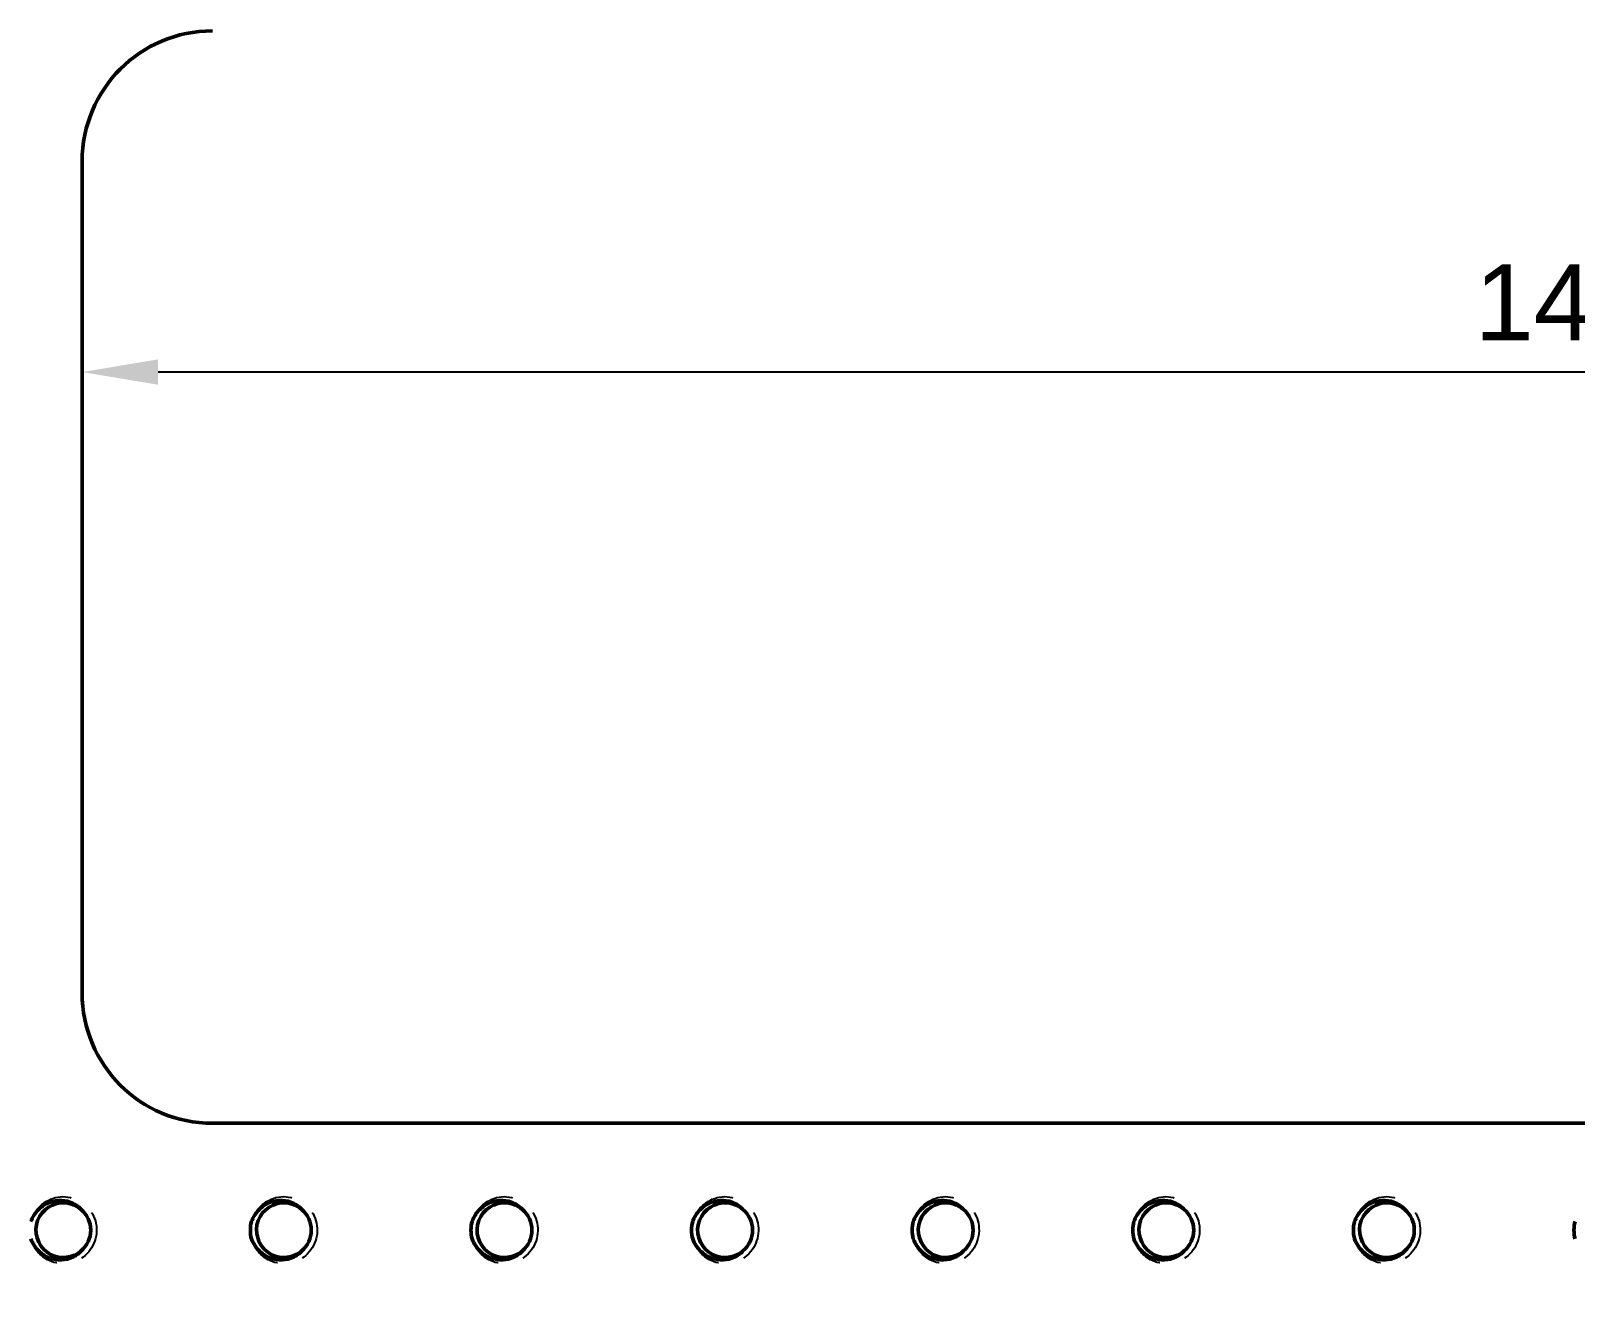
# Model space of a CAD drawing. Header units: millimetres. Extents: x 0 to 420, y 0 to 297.
# Drawn here: x 57.6 to 128.7, y 188.6 to 246.4 of the extents above; entities that cross this region are included whole.
import ezdxf

# ---------------------------------------------------------------- set-up
doc = ezdxf.new("R2010")
doc.units = ezdxf.units.MM
doc.header["$LTSCALE"] = 0.75
doc.linetypes.add('HIDDEN2', pattern=[4.7625, 3.175, -1.5875])
for name, color, linetype, lineweight in [('FD_Dimensions', 7, 'Continuous', 25), ('Hidden', 7, 'HIDDEN2', 25), ('Visible', 7, 'Continuous', 50)]:
    doc.layers.add(name, color=color, linetype=linetype, lineweight=lineweight)
doc.styles.get("Standard").update_dxf_attribs({"font": 'Arial.ttf'})
doc.dimstyles.new('Dim-ISO-25', dxfattribs={"dimtxt": 3.5, "dimasz": 3.5, "dimexe": 2.1, "dimexo": 2.1, "dimgap": 1.4, "dimtad": 1, "dimzin": 12, "dimdsep": 46, "dimtxsty": 'Standard', "dimcen": 0, "dimazin": 3, "dimtp": 0.1, "dimtm": 0.1, "dimtfac": 0.714286, "dimtmove": 0, "dimatfit": 3, "dimfxl": 1, "dimtzin": 12, "dimarcsym": 0})

# ---------------------------------------------------------------- blocks, each defined once
blk = doc.blocks.new('*D33')
at = {"layer": 'Defpoints', "color": 0, "transparency": 16777216}
for p in [(59.9859, 232.560144), (200.4859, 232.560144), (59.9859, 230.685995)]:
    blk.add_point(p, dxfattribs=at)
at = {"layer": 'FD_Dimensions', "color": 0, "lineweight": -2, "transparency": 16777216}
for p, q in [((59.9859, 230.460144), (59.9859, 228.585995)), ((196.9859, 230.685995), (63.4859, 230.685995)), ((200.4859, 230.460144), (200.4859, 228.585995))]:
    blk.add_line(p, q, dxfattribs=at)
at = {"layer": 'FD_Dimensions', "color": 0, "transparency": 16777216}
for points in [[(63.4859, 231.269328), (63.4859, 230.102661), (59.9859, 230.685995)], [(196.9859, 231.269328), (196.9859, 230.102661), (200.4859, 230.685995)]]:
    blk.add_solid(points, dxfattribs=at)
at = {"layer": 'FD_Dimensions', "color": 0, "transparency": 16777216, "insert": (130.2359, 233.873), "char_height": 3.5, "attachment_point": 5}
blk.add_mtext('140.5', dxfattribs=at)
blk = doc.blocks.new('*D34')
at = {"layer": 'Defpoints', "color": 0, "transparency": 16777216}
for p in [(214.4859, 266.395026), (298.415219, 266.395026), (59.9859, 137.795026)]:
    blk.add_point(p, dxfattribs=at)
at = {"layer": 'FD_Dimensions', "color": 0, "lineweight": -2, "transparency": 16777216}
for p, q in [((216.5859, 266.395026), (300.515219, 266.395026)), ((298.415219, 141.295026), (298.415219, 262.895026)), ((62.0859, 137.795026), (300.515219, 137.795026))]:
    blk.add_line(p, q, dxfattribs=at)
at = {"layer": 'FD_Dimensions', "color": 0, "transparency": 16777216}
for points in [[(297.831886, 262.895026), (298.998553, 262.895026), (298.415219, 266.395026)], [(297.831886, 141.295026), (298.998553, 141.295026), (298.415219, 137.795026)]]:
    blk.add_solid(points, dxfattribs=at)
at = {"layer": 'FD_Dimensions', "color": 0, "transparency": 16777216, "insert": (295.228214, 202.095026), "char_height": 3.5, "attachment_point": 5, "rotation": 90}
blk.add_mtext('128.6', dxfattribs=at)

msp = doc.modelspace()

# ---------------------------------------------------------------- linework, layer by layer
at = {"layer": 'Hidden'}
for points in [[(57.625, 191.574), (57.788, 192.181), (58.356, 192.658), (58.982, 192.712), (59.608, 192.767), (60.249, 192.396), (60.514, 191.827), (60.78, 191.258), (60.652, 190.529), (60.208, 190.085), (59.765, 189.641), (59.038, 189.511), (58.469, 189.774), (58.059, 189.963), (57.752, 190.346), (57.63, 190.779)], [(67.785, 191.574), (67.948, 192.181), (68.516, 192.658), (69.142, 192.712), (69.768, 192.767), (70.409, 192.396), (70.674, 191.827), (70.94, 191.258), (70.812, 190.529), (70.368, 190.085), (69.925, 189.641), (69.198, 189.511), (68.629, 189.774), (68.219, 189.963), (67.912, 190.346), (67.79, 190.779)], [(77.945, 191.574), (78.108, 192.181), (78.676, 192.658), (79.302, 192.712), (79.928, 192.767), (80.569, 192.396), (80.834, 191.827), (81.1, 191.258), (80.972, 190.529), (80.528, 190.085), (80.085, 189.641), (79.358, 189.511), (78.789, 189.774), (78.379, 189.963), (78.072, 190.346), (77.95, 190.779)], [(88.105, 191.574), (88.268, 192.181), (88.836, 192.658), (89.462, 192.712), (90.088, 192.767), (90.729, 192.396), (90.994, 191.827), (91.26, 191.258), (91.132, 190.529), (90.688, 190.085), (90.245, 189.641), (89.518, 189.511), (88.949, 189.774), (88.539, 189.963), (88.232, 190.346), (88.11, 190.779)], [(98.265, 191.574), (98.428, 192.181), (98.996, 192.658), (99.622, 192.712), (100.248, 192.767), (100.889, 192.396), (101.154, 191.827), (101.42, 191.258), (101.292, 190.529), (100.848, 190.085), (100.405, 189.641), (99.678, 189.511), (99.109, 189.774), (98.699, 189.963), (98.392, 190.346), (98.27, 190.779)], [(108.425, 191.574), (108.588, 192.181), (109.156, 192.658), (109.782, 192.712), (110.408, 192.767), (111.049, 192.396), (111.314, 191.827), (111.58, 191.258), (111.452, 190.529), (111.008, 190.085), (110.565, 189.641), (109.838, 189.511), (109.269, 189.774), (108.859, 189.963), (108.552, 190.346), (108.43, 190.779)], [(118.585, 191.574), (118.748, 192.181), (119.316, 192.658), (119.942, 192.712), (120.568, 192.767), (121.209, 192.396), (121.474, 191.827), (121.74, 191.258), (121.612, 190.529), (121.168, 190.085), (120.725, 189.641), (119.998, 189.511), (119.429, 189.774), (119.019, 189.963), (118.712, 190.346), (118.59, 190.779)]]:
    msp.add_open_spline(points, degree=3, knots=[14.3984, 14.3984, 14.3984, 14.3984, 15.621123, 15.621123, 15.621123, 16.842678, 16.842678, 16.842678, 18.063093, 18.063093, 18.063093, 19.282394, 19.282394, 19.282394, 20.159119, 20.159119, 20.159119, 20.159119], dxfattribs=at)
at = {"layer": 'Visible', "extrusion": (-1e-16, -1, 0)}
for p, q in [((59.986, 202.095), (59.986, 240.395)), ((194.486, 196.095), (65.986, 196.095))]:
    msp.add_line(p, q, dxfattribs=at)
at = {"layer": 'Visible', "extrusion": (0, 0, -1)}
for centre, radius, start, end in [((-65.986, 240.395), 6, 0, 90), ((-65.986, 202.095), 6, 270, 0), ((-59.116, 191.175), 1.264, 130.73783, 229.26217), ((-69.276, 191.175), 1.264, 130.73783, 229.26217), ((-79.436, 191.175), 1.264, 130.73783, 229.26217), ((-89.596, 191.175), 1.264, 130.73783, 229.26217), ((-99.756, 191.175), 1.264, 130.73783, 229.26217), ((-109.916, 191.175), 1.264, 130.73783, 229.26217), ((-120.076, 191.175), 1.264, 130.73783, 229.26217), ((-69.276, 191.175), 1.543, 345.03244, 14.96756), ((-79.436, 191.175), 1.543, 345.03244, 14.96756), ((-89.596, 191.175), 1.543, 345.03244, 14.96756), ((-99.756, 191.175), 1.543, 345.03244, 14.96756), ((-109.916, 191.175), 1.543, 345.03244, 14.96756), ((-120.076, 191.175), 1.543, 345.03244, 14.96756), ((-130.236, 191.175), 1.543, 345.03244, 14.96756)]:
    msp.add_arc(centre, radius, start, end, dxfattribs=at)
at = {"layer": 'Visible'}
for points, knots in [([(57.625, 191.574), (57.693, 191.758), (57.795, 191.929), (58.056, 192.214), (58.209, 192.328), (58.546, 192.487), (58.725, 192.533), (59.083, 192.552), (59.259, 192.527), (59.524, 192.434), (59.619, 192.388), (59.792, 192.274), (59.871, 192.208), (59.941, 192.133)], [0, 0, 0, 0, 0.0590387, 0.0590387, 0.1160334, 0.1160334, 0.1709834, 0.1709834, 0.2238878, 0.2238878, 0.2555052, 0.2555052, 0.2863474, 0.2863474, 0.2863474, 0.2863474]), ([(59.936, 192.126), (59.68, 192.343), (59.341, 192.464), (59.006, 192.435), (58.467, 192.388), (57.985, 191.957), (57.877, 191.428), (57.767, 190.889), (58.055, 190.294), (58.546, 190.046), (58.99, 189.822), (59.565, 189.893), (59.941, 190.217)], [-4.563611, -4.563611, -4.563611, -4.563611, -3.765408, -3.765408, -3.765408, -2.482862, -2.482862, -2.482862, -1.178357, -1.178357, -1.178357, 0, 0, 0, 0]), ([(67.785, 191.574), (67.853, 191.758), (67.955, 191.929), (68.216, 192.214), (68.369, 192.328), (68.706, 192.487), (68.885, 192.533), (69.243, 192.552), (69.419, 192.527), (69.684, 192.434), (69.779, 192.388), (69.952, 192.274), (70.031, 192.208), (70.101, 192.133)], [0, 0, 0, 0, 0.0590387, 0.0590387, 0.1160334, 0.1160334, 0.1709834, 0.1709834, 0.2238878, 0.2238878, 0.2555052, 0.2555052, 0.2863474, 0.2863474, 0.2863474, 0.2863474]), ([(70.096, 192.126), (69.84, 192.343), (69.501, 192.464), (69.166, 192.435), (68.627, 192.388), (68.145, 191.957), (68.037, 191.428), (67.927, 190.889), (68.215, 190.294), (68.706, 190.046), (69.15, 189.822), (69.725, 189.893), (70.101, 190.217)], [-4.563611, -4.563611, -4.563611, -4.563611, -3.765408, -3.765408, -3.765408, -2.482862, -2.482862, -2.482862, -1.178357, -1.178357, -1.178357, 0, 0, 0, 0]), ([(77.945, 191.574), (78.013, 191.758), (78.115, 191.929), (78.376, 192.214), (78.529, 192.328), (78.866, 192.487), (79.045, 192.533), (79.403, 192.552), (79.579, 192.527), (79.844, 192.434), (79.939, 192.388), (80.112, 192.274), (80.191, 192.208), (80.261, 192.133)], [0, 0, 0, 0, 0.0590387, 0.0590387, 0.1160334, 0.1160334, 0.1709834, 0.1709834, 0.2238878, 0.2238878, 0.2555052, 0.2555052, 0.2863474, 0.2863474, 0.2863474, 0.2863474]), ([(80.256, 192.126), (80, 192.343), (79.661, 192.464), (79.326, 192.435), (78.787, 192.388), (78.305, 191.957), (78.197, 191.428), (78.087, 190.889), (78.375, 190.294), (78.866, 190.046), (79.31, 189.822), (79.885, 189.893), (80.261, 190.217)], [-4.563611, -4.563611, -4.563611, -4.563611, -3.765408, -3.765408, -3.765408, -2.482862, -2.482862, -2.482862, -1.178357, -1.178357, -1.178357, 0, 0, 0, 0]), ([(88.105, 191.574), (88.173, 191.758), (88.275, 191.929), (88.536, 192.214), (88.689, 192.328), (89.026, 192.487), (89.205, 192.533), (89.563, 192.552), (89.739, 192.527), (90.004, 192.434), (90.099, 192.388), (90.272, 192.274), (90.351, 192.208), (90.421, 192.133)], [0, 0, 0, 0, 0.0590387, 0.0590387, 0.1160334, 0.1160334, 0.1709834, 0.1709834, 0.2238878, 0.2238878, 0.2555052, 0.2555052, 0.2863474, 0.2863474, 0.2863474, 0.2863474]), ([(90.416, 192.126), (90.16, 192.343), (89.821, 192.464), (89.486, 192.435), (88.947, 192.388), (88.465, 191.957), (88.357, 191.428), (88.247, 190.889), (88.535, 190.294), (89.026, 190.046), (89.47, 189.822), (90.045, 189.893), (90.421, 190.217)], [-4.563611, -4.563611, -4.563611, -4.563611, -3.765408, -3.765408, -3.765408, -2.482862, -2.482862, -2.482862, -1.178357, -1.178357, -1.178357, 0, 0, 0, 0]), ([(98.265, 191.574), (98.333, 191.758), (98.435, 191.929), (98.696, 192.214), (98.849, 192.328), (99.186, 192.487), (99.365, 192.533), (99.723, 192.552), (99.899, 192.527), (100.164, 192.434), (100.259, 192.388), (100.432, 192.274), (100.511, 192.208), (100.581, 192.133)], [0, 0, 0, 0, 0.0590387, 0.0590387, 0.1160334, 0.1160334, 0.1709834, 0.1709834, 0.2238878, 0.2238878, 0.2555052, 0.2555052, 0.2863474, 0.2863474, 0.2863474, 0.2863474]), ([(100.576, 192.126), (100.32, 192.343), (99.981, 192.464), (99.646, 192.435), (99.107, 192.388), (98.625, 191.957), (98.517, 191.428), (98.407, 190.889), (98.695, 190.294), (99.186, 190.046), (99.63, 189.822), (100.205, 189.893), (100.581, 190.217)], [-4.563611, -4.563611, -4.563611, -4.563611, -3.765408, -3.765408, -3.765408, -2.482862, -2.482862, -2.482862, -1.178357, -1.178357, -1.178357, 0, 0, 0, 0]), ([(108.425, 191.574), (108.493, 191.758), (108.595, 191.929), (108.856, 192.214), (109.009, 192.328), (109.346, 192.487), (109.525, 192.533), (109.883, 192.552), (110.059, 192.527), (110.324, 192.434), (110.419, 192.388), (110.592, 192.274), (110.671, 192.208), (110.741, 192.133)], [0, 0, 0, 0, 0.0590387, 0.0590387, 0.1160334, 0.1160334, 0.1709834, 0.1709834, 0.2238878, 0.2238878, 0.2555052, 0.2555052, 0.2863474, 0.2863474, 0.2863474, 0.2863474]), ([(110.736, 192.126), (110.48, 192.343), (110.141, 192.464), (109.806, 192.435), (109.267, 192.388), (108.785, 191.957), (108.677, 191.428), (108.567, 190.889), (108.855, 190.294), (109.346, 190.046), (109.79, 189.822), (110.365, 189.893), (110.741, 190.217)], [-4.563611, -4.563611, -4.563611, -4.563611, -3.765408, -3.765408, -3.765408, -2.482862, -2.482862, -2.482862, -1.178357, -1.178357, -1.178357, 0, 0, 0, 0]), ([(118.585, 191.574), (118.653, 191.758), (118.755, 191.929), (119.016, 192.214), (119.169, 192.328), (119.506, 192.487), (119.685, 192.533), (120.043, 192.552), (120.219, 192.527), (120.484, 192.434), (120.579, 192.388), (120.752, 192.274), (120.831, 192.208), (120.901, 192.133)], [0, 0, 0, 0, 0.0590387, 0.0590387, 0.1160334, 0.1160334, 0.1709834, 0.1709834, 0.2238878, 0.2238878, 0.2555052, 0.2555052, 0.2863474, 0.2863474, 0.2863474, 0.2863474]), ([(120.896, 192.126), (120.64, 192.343), (120.301, 192.464), (119.966, 192.435), (119.427, 192.388), (118.945, 191.957), (118.837, 191.428), (118.727, 190.889), (119.015, 190.294), (119.506, 190.046), (119.95, 189.822), (120.525, 189.893), (120.901, 190.217)], [-4.563611, -4.563611, -4.563611, -4.563611, -3.765408, -3.765408, -3.765408, -2.482862, -2.482862, -2.482862, -1.178357, -1.178357, -1.178357, 0, 0, 0, 0]), ([(59.941, 190.217), (59.827, 190.095), (59.69, 189.997), (59.38, 189.854), (59.209, 189.814), (58.854, 189.799), (58.674, 189.828), (58.327, 189.954), (58.165, 190.052), (57.937, 190.259), (57.858, 190.351), (57.723, 190.552), (57.667, 190.661), (57.625, 190.777)], [0, 0, 0, 0, 0.050111, 0.050111, 0.1022615, 0.1022615, 0.1564505, 0.1564505, 0.2126771, 0.2126771, 0.2485205, 0.2485205, 0.2851428, 0.2851428, 0.2851428, 0.2851428]), ([(70.101, 190.217), (69.987, 190.095), (69.85, 189.997), (69.54, 189.854), (69.369, 189.814), (69.014, 189.799), (68.834, 189.828), (68.487, 189.954), (68.325, 190.052), (68.097, 190.259), (68.018, 190.351), (67.883, 190.552), (67.827, 190.661), (67.785, 190.777)], [0, 0, 0, 0, 0.050111, 0.050111, 0.1022615, 0.1022615, 0.1564505, 0.1564505, 0.2126771, 0.2126771, 0.2485205, 0.2485205, 0.2851428, 0.2851428, 0.2851428, 0.2851428]), ([(80.261, 190.217), (80.147, 190.095), (80.01, 189.997), (79.7, 189.854), (79.529, 189.814), (79.174, 189.799), (78.994, 189.828), (78.647, 189.954), (78.485, 190.052), (78.257, 190.259), (78.178, 190.351), (78.043, 190.552), (77.987, 190.661), (77.945, 190.777)], [0, 0, 0, 0, 0.050111, 0.050111, 0.1022615, 0.1022615, 0.1564505, 0.1564505, 0.2126771, 0.2126771, 0.2485205, 0.2485205, 0.2851428, 0.2851428, 0.2851428, 0.2851428]), ([(90.421, 190.217), (90.307, 190.095), (90.17, 189.997), (89.86, 189.854), (89.689, 189.814), (89.334, 189.799), (89.154, 189.828), (88.807, 189.954), (88.645, 190.052), (88.417, 190.259), (88.338, 190.351), (88.203, 190.552), (88.147, 190.661), (88.105, 190.777)], [0, 0, 0, 0, 0.050111, 0.050111, 0.1022615, 0.1022615, 0.1564505, 0.1564505, 0.2126771, 0.2126771, 0.2485205, 0.2485205, 0.2851428, 0.2851428, 0.2851428, 0.2851428]), ([(100.581, 190.217), (100.467, 190.095), (100.33, 189.997), (100.02, 189.854), (99.849, 189.814), (99.494, 189.799), (99.314, 189.828), (98.967, 189.954), (98.805, 190.052), (98.577, 190.259), (98.498, 190.351), (98.363, 190.552), (98.307, 190.661), (98.265, 190.777)], [0, 0, 0, 0, 0.050111, 0.050111, 0.1022615, 0.1022615, 0.1564505, 0.1564505, 0.2126771, 0.2126771, 0.2485205, 0.2485205, 0.2851428, 0.2851428, 0.2851428, 0.2851428]), ([(110.741, 190.217), (110.627, 190.095), (110.49, 189.997), (110.18, 189.854), (110.009, 189.814), (109.654, 189.799), (109.474, 189.828), (109.127, 189.954), (108.965, 190.052), (108.737, 190.259), (108.658, 190.351), (108.523, 190.552), (108.467, 190.661), (108.425, 190.777)], [0, 0, 0, 0, 0.050111, 0.050111, 0.1022615, 0.1022615, 0.1564505, 0.1564505, 0.2126771, 0.2126771, 0.2485205, 0.2485205, 0.2851428, 0.2851428, 0.2851428, 0.2851428]), ([(120.901, 190.217), (120.787, 190.095), (120.65, 189.997), (120.34, 189.854), (120.169, 189.814), (119.814, 189.799), (119.634, 189.828), (119.287, 189.954), (119.125, 190.052), (118.897, 190.259), (118.818, 190.351), (118.683, 190.552), (118.627, 190.661), (118.585, 190.777)], [0, 0, 0, 0, 0.050111, 0.050111, 0.1022615, 0.1022615, 0.1564505, 0.1564505, 0.2126771, 0.2126771, 0.2485205, 0.2485205, 0.2851428, 0.2851428, 0.2851428, 0.2851428])]:
    msp.add_open_spline(points, degree=3, knots=knots, dxfattribs=at)

# ---------------------------------------------------------------- dimensions: what is measured, and where the dimension line sits
at = {"layer": 'FD_Dimensions'}
dim = msp.add_linear_dim(base=(298.415, 266.395), p1=(59.986, 137.795), p2=(214.486, 266.395), angle=90, dimstyle='Dim-ISO-25', override={"dimlfac": 1, "dimclrd": 0, "dimclre": 0}, dxfattribs=at)
dim.commit()
dim.dimension.update_dxf_attribs({"geometry": '*D34', "text_midpoint": (295.228, 202.095)})
dim = msp.add_linear_dim(base=(59.986, 230.686), p1=(200.486, 232.56), p2=(59.986, 232.56), dimstyle='Dim-ISO-25', override={"dimlfac": 1, "dimclrd": 0, "dimclre": 0}, dxfattribs=at)
dim.commit()
dim.dimension.update_dxf_attribs({"geometry": '*D33', "text_midpoint": (130.236, 233.873)})

doc.saveas('drawing.dxf')
